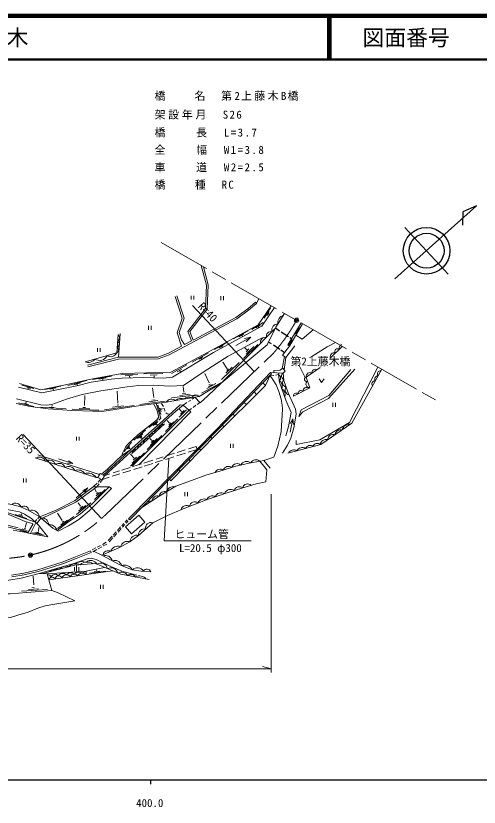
# Model space of a CAD drawing. Units: millimetres, scale not verified. Extents: x 40000 to 680000, y 20000 to 380000.
# Drawn here: x 437135 to 543374, y 198715 to 380000 of the extents above; entities that cross this region are included whole.
import ezdxf
from ezdxf.enums import TextEntityAlignment as Align

# ---------------------------------------------------------------- set-up
doc = ezdxf.new("R2010")
doc.units = ezdxf.units.MM
doc.header["$LTSCALE"] = 1000
doc.header["$PDMODE"] = 32
doc.header["$PDSIZE"] = 500
doc.linetypes.add('CHAIN', pattern=[18.5, 12, -1.5, 3.5, -1.5])
for name, color, linetype, lineweight in [('M-BGD', 7, 'Continuous', 13), ('M-BMK', 2, 'CHAIN', 13), ('M-BMK-SRVR', 3, 'Continuous', 25), ('M-STR-HTXT', 7, 'Continuous', 13), ('M-STR-STR1', 1, 'Continuous', 25), ('M-TTL', 2, 'Continuous', 140), ('M-TTL-BAND', 7, 'Continuous', 25), ('M-TTL-LINE', 7, 'Continuous', 50)]:
    doc.layers.add(name, color=color, linetype=linetype, lineweight=lineweight)
doc.layers.add('M-OTRS', color=6, linetype='Continuous')
doc.layers.add('M-TTL-TXT', color=7, linetype='Continuous')
doc.styles.add('ＭＳ ゴシック', font='')
doc.styles.get('ＭＳ ゴシック').set_extended_font_data('MS Gothic')

msp = doc.modelspace()

# ---------------------------------------------------------------- hatches: boundary and pattern name
at = {"layer": 'M-BGD'}
for points in [[(502290, 308464), (501939, 308642), (501125, 307301), (501474, 307073)], [(500700, 305754), (500330, 305989), (499521, 304655), (499857, 304318)]]:
    msp.add_hatch(color=256, dxfattribs=at).paths.add_polyline_path(points)

# ---------------------------------------------------------------- linework, layer by layer
for p, q in [((477315, 315879), (477315, 314982)), ((477938, 315879), (477938, 314982)), ((484120, 315795), (484120, 314898)), ((484743, 315795), (484743, 314898)), ((477677, 313662), (491807, 298514)), ((492302, 314090), (492055, 314404)), ((492302, 314090), (492821, 315230)), ((494080, 310765), (495539, 313093)), ((495233, 312237), (494668, 311356)), ((495093, 311730), (495287, 311608)), ((467542, 308952), (467542, 308055)), ((468165, 308952), (468165, 308055)), ((484635, 296203), (496612, 308342)), ((491255, 308159), (493810, 309741)), ((492152, 308548), (493194, 309168)), ((492731, 308757), (492833, 308565)), ((499857, 304318), (502877, 309465)), ((501939, 308642), (502290, 308464)), ((460643, 301773), (461055, 307245)), ((474134, 307349), (475100, 304303)), ((487057, 305997), (490417, 307862)), ((488278, 306491), (489433, 307139)), ((489002, 306784), (489121, 306570)), ((501125, 307301), (501474, 307073)), ((475821, 304683), (477439, 305535)), ((482695, 303551), (485468, 305090)), ((487549, 304453), (491023, 306371)), ((489361, 301514), (492613, 304734)), ((491023, 306371), (489547, 306044)), ((491023, 306371), (489960, 305296)), ((455854, 303889), (455854, 302992)), ((456477, 303889), (456477, 302992)), ((483795, 303974), (484681, 304494)), ((484369, 304189), (484484, 303991)), ((490101, 303482), (489671, 303912)), ((490531, 303712), (489939, 302990)), ((491721, 304261), (489946, 302522)), ((509219, 301604), (511928, 304277)), ((477594, 300688), (481227, 302738)), ((479075, 301311), (479997, 301872)), ((479658, 301495), (479786, 301309)), ((498240, 299184), (498712, 301971)), ((498657, 298904), (499079, 301711)), ((472801, 298087), (476339, 300026)), ((484310, 296657), (488329, 300554)), ((485566, 299128), (484631, 300670)), ((485310, 298109), (486731, 299529)), ((503488, 297147), (502158, 299717)), ((454732, 296667), (459107, 297489)), ((461205, 297769), (465131, 297946)), ((462234, 297563), (463897, 297678)), ((463234, 297483), (463275, 297084)), ((466524, 297951), (470870, 298053)), ((467954, 297692), (469524, 297748)), ((468824, 297526), (468828, 297119)), ((475194, 299091), (474151, 298456)), ((474770, 298705), (474931, 298434)), ((481459, 295937), (480459, 298087)), ((485927, 299112), (485485, 298738)), ((495435, 297673), (496284, 297622)), ((496670, 297660), (497351, 297830)), ((497411, 298215), (497351, 297830)), ((449034, 295338), (453390, 296423)), ((450423, 295470), (451948, 295906)), ((451210, 295571), (451287, 295280)), ((456159, 296753), (457867, 297096)), ((457062, 296809), (457117, 296525)), ((479688, 293541), (484143, 295956)), ((482959, 295744), (480896, 294616)), ((481348, 295112), (482196, 295569)), ((481798, 295636), (481362, 295433)), ((494402, 295286), (493783, 295943)), ((438533, 295410), (441237, 294631)), ((439672, 294906), (440531, 294651)), ((439980, 294701), (439890, 294482)), ((443752, 294372), (447485, 295151)), ((444916, 294444), (446411, 294772)), ((445733, 294494), (445777, 294186)), ((460499, 291230), (460373, 294020)), ((468746, 292541), (468472, 294791)), ((475648, 293768), (475489, 295058)), ((491784, 293847), (492307, 293216)), ((452860, 290714), (452944, 293003)), ((468312, 291919), (469116, 292025)), ((472821, 292464), (478718, 293211)), ((477092, 293296), (474709, 293024)), ((476114, 293588), (475320, 293485)), ((476716, 291636), (477224, 291979)), ((477563, 292208), (478196, 292635)), ((437758, 291356), (441273, 290521)), ((440049, 290939), (438957, 291267)), ((439427, 291263), (439535, 291553)), ((442840, 290361), (448672, 289969)), ((445954, 290270), (444841, 290378)), ((445422, 290469), (445472, 290843)), ((452477, 290299), (453100, 290287)), ((457433, 289716), (464293, 290725)), ((459274, 290314), (461835, 290669)), ((460359, 290781), (460789, 290847)), ((465567, 290957), (471390, 291732)), ((469689, 291844), (467633, 291573)), ((470365, 288637), (469667, 290799)), ((470427, 289329), (470159, 290157)), ((470530, 291189), (471016, 290534)), ((470643, 289904), (471005, 290070)), ((475535, 290839), (476358, 291395)), ((477761, 290294), (478432, 290778)), ((478688, 290962), (479296, 291400)), ((489483, 291436), (489992, 290929)), ((509814, 291321), (509814, 290424)), ((510437, 291321), (510437, 290424)), ((450038, 289925), (456197, 289682)), ((454122, 289972), (451636, 290056)), ((476844, 289633), (463815, 276869)), ((470552, 289783), (470458, 290027)), ((471203, 290048), (471334, 289413)), ((474610, 288088), (476292, 289739)), ((475763, 289558), (474909, 288723)), ((475283, 289384), (475104, 289180)), ((476844, 289633), (477419, 290047)), ((486937, 288768), (487340, 288309)), ((469698, 287193), (467605, 285669)), ((469608, 286900), (468655, 286171)), ((469446, 286568), (469193, 286331)), ((471473, 284790), (474305, 287669)), ((472360, 286666), (471820, 287268)), ((472771, 286757), (472181, 286242)), ((473357, 287015), (472256, 285856)), ((500010, 284638), (500655, 287653)), ((500655, 287653), (500010, 286573)), ((500655, 287653), (500801, 286404)), ((464213, 282761), (466849, 285103)), ((469429, 286360), (469545, 286203)), ((484510, 286224), (484860, 285858)), ((438788, 284076), (456754, 264816)), ((451028, 283590), (451028, 282693)), ((451651, 283590), (451651, 282693)), ((466018, 283719), (465536, 283274)), ((465854, 283426), (466081, 283179)), ((467259, 280636), (470615, 283879)), ((468269, 282798), (467870, 283209)), ((469534, 283153), (467932, 281545)), ((481839, 283473), (482163, 283163)), ((461992, 280169), (463665, 282328)), ((463193, 281376), (462695, 280786)), ((463213, 281094), (463008, 280878)), ((468493, 282704), (468225, 282499)), ((468811, 282773), (468250, 282150)), ((476757, 280798), (478465, 281340)), ((478465, 281340), (478704, 280682)), ((486326, 281924), (486326, 281026)), ((486949, 281924), (486949, 281026)), ((456350, 274959), (442176, 279461)), ((463185, 280919), (463454, 280717)), ((464258, 278689), (463423, 279604)), ((463454, 276872), (466623, 279863)), ((471496, 279130), (473530, 279775)), ((474065, 279212), (476004, 279826)), ((474158, 279974), (475959, 280545)), ((476667, 280037), (478704, 280682)), ((479238, 280821), (479580, 280514)), ((446915, 278529), (450238, 277408)), ((450238, 277408), (449017, 277555)), ((450238, 277408), (449177, 278030)), ((465579, 279150), (463835, 277554)), ((463976, 276746), (465969, 277378)), ((464813, 278888), (464059, 278202)), ((466493, 277544), (468562, 278200)), ((466586, 276841), (468539, 277460)), ((469098, 277637), (470788, 278173)), ((469334, 278445), (470885, 278937)), ((471490, 278395), (473373, 278992)), ((476842, 278380), (477138, 278010)), ((459432, 275306), (460930, 275781)), ((461424, 275937), (463384, 276559)), ((461667, 275281), (463519, 275868)), ((464164, 276073), (466103, 276688)), ((474475, 275967), (474835, 275647)), ((438909, 274009), (438909, 273111)), ((439532, 274009), (439532, 273111)), ((456001, 273177), (456622, 273916)), ((456440, 273067), (457015, 273806)), ((457015, 273806), (458554, 274294)), ((457375, 274654), (458711, 275077)), ((459260, 274518), (461001, 275070)), ((454841, 272119), (455778, 272923)), ((455702, 272117), (456226, 272791)), ((450938, 269587), (453611, 271877)), ((453611, 271877), (452515, 271272)), ((453611, 271877), (452845, 270886)), ((455144, 269209), (457627, 271456)), ((455652, 270901), (455266, 271537)), ((456525, 270883), (455521, 270004)), ((456020, 270839), (455602, 270478)), ((475893, 270852), (475893, 269954)), ((476516, 270852), (476516, 269954)), ((451012, 265784), (454340, 268439)), ((451957, 267639), (451406, 268462)), ((453153, 267822), (451517, 266551)), ((452517, 267656), (451848, 267128)), ((437011, 265794), (439640, 264859)), ((438755, 265358), (437833, 265731)), ((438397, 265697), (438538, 265988)), ((441929, 263698), (442910, 264996)), ((442170, 264806), (442550, 265310)), ((447784, 264374), (446684, 266031)), ((446709, 262554), (450433, 265297)), ((462990, 264763), (463252, 264573)), ((433765, 263696), (437672, 262677)), ((439308, 262746), (439588, 263817)), ((440468, 261408), (441760, 263854)), ((441525, 264073), (441965, 264581)), ((448984, 264484), (447470, 263381)), ((448129, 264266), (447751, 263975)), ((460447, 262131), (461169, 262925)), ((461409, 263189), (461887, 263716)), ((461596, 262849), (462127, 263434)), ((462170, 264027), (462656, 264562)), ((462420, 263757), (462923, 264310)), ((438012, 262484), (439844, 261724)), ((439725, 262035), (438629, 262447)), ((439433, 262453), (439077, 262577)), ((440959, 261526), (443626, 261034)), ((442972, 261358), (441501, 261638)), ((442442, 261675), (441987, 261744)), ((442299, 261894), (442423, 262766)), ((459434, 261017), (460142, 261795)), ((459625, 260681), (460297, 261421)), ((460594, 261747), (461322, 262548)), ((456989, 258911), (457887, 259398)), ((458303, 259772), (459203, 260762)), ((458569, 259519), (459367, 260397)), ((454655, 257645), (455511, 258110)), ((454767, 257239), (455716, 257754)), ((455822, 258278), (456582, 258690)), ((455998, 257906), (456894, 258392)), ((457186, 258550), (457999, 258991)), ((454263, 257414), (454382, 257079)), ((456890, 256419), (454949, 257338)), ((451063, 252769), (451063, 254091)), ((444685, 250817), (459331, 252858)), ((450552, 253666), (450552, 252769)), ((451574, 253666), (451574, 252769)), ((453273, 252014), (453230, 252811)), ((454042, 252285), (457790, 252811)), ((456428, 252803), (455109, 252618)), ((455685, 252820), (455591, 253194)), ((441261, 249615), (441131, 251609)), ((438471, 248202), (444425, 248604)), ((442322, 248707), (440032, 248576)), ((440808, 248988), (441378, 249016)), ((456576, 249619), (456576, 248722)), ((457199, 249619), (457199, 248722))]:
    msp.add_line(p, q, dxfattribs=at)
for points in [[(477439, 305535), (476595, 307716), (480595, 312940), (480845, 318305), (479658, 322775)], [(477795, 305723), (477049, 307651), (480988, 312796), (481248, 318348), (480146, 322496)], [(474134, 307349), (475277, 310744), (473690, 315736)], [(474589, 307447), (475697, 310740), (474071, 315857)], [(453685, 299593), (460695, 301374), (469766, 301437), (472303, 302376), (487823, 310557), (490521, 312572), (492302, 314090)], [(477795, 305723), (487604, 310893), (490336, 312900), (492055, 314404)], [(437193, 291157), (440403, 290498), (444553, 289952), (449965, 289601), (454774, 289405), (457396, 289447), (465723, 290709), (471626, 291522), (479154, 292798), (484198, 295840), (494787, 304634), (496784, 308693), (498760, 311826)], [(437786, 294921), (443107, 293618), (451147, 295204), (454419, 296087), (458961, 296760), (461541, 296971), (466490, 297111), (470920, 296999), (473079, 297251), (482493, 302862), (493534, 308898), (496430, 313161)], [(438010, 295775), (442833, 294331), (448511, 295492), (454315, 296795), (461528, 298078), (472674, 298331), (482075, 303420), (492668, 309221), (495664, 313600)], [(499857, 304318), (499521, 304655), (502551, 309652)], [(453064, 300761), (460284, 302766), (460606, 307028)], [(475821, 304683), (475088, 305786), (474589, 307447)], [(501331, 306830), (502787, 305929), (505275, 308091)], [(493942, 306292), (492999, 305964), (485834, 302038), (480283, 298530), (475563, 295282), (472413, 295160), (468637, 295389), (465237, 295284), (462657, 295046), (456608, 294085), (452360, 293286), (448721, 292172), (445405, 290985), (444190, 290779), (442900, 290885), (437267, 292256)], [(504464, 301644), (504970, 301991), (508482, 304157), (510396, 305155)], [(453586, 299981), (460643, 301773), (469693, 301836), (472140, 302742), (475100, 304303)], [(501091, 304403), (499079, 301711), (498287, 302272), (499857, 304318)], [(495537, 298304), (498394, 298168), (498857, 298622), (498388, 299283), (497715, 298834), (496257, 298778), (496258, 298270)], [(500773, 292893), (504559, 294809), (503706, 297211), (506944, 299420)], [(501420, 282678), (501406, 281781), (506859, 282861), (513627, 286814), (520174, 299550)], [(462990, 264763), (483288, 285353), (495537, 298304)], [(463252, 264573), (472382, 273834), (483476, 285141), (495760, 298014), (495537, 298304)], [(495435, 297673), (494402, 295286), (482991, 284012), (472704, 273461), (472382, 273834)], [(495375, 297534), (495729, 297142), (496173, 296559), (496850, 295459), (497443, 293935), (497951, 292157), (498205, 290802), (498290, 289871), (497951, 284791), (497189, 281404), (496256, 278867), (493972, 278102)], [(499033, 283765), (499643, 285920), (500295, 289159), (499012, 291977), (498024, 294795), (497575, 296078), (497351, 297830)], [(498310, 279837), (499424, 281646), (500202, 283265), (500854, 285578), (501296, 287864), (501380, 288845), (501268, 289854), (499572, 293668), (498618, 296458), (498394, 298168)], [(499536, 279816), (507085, 281835), (514165, 286657), (521033, 299057)], [(514829, 299036), (508835, 292348), (502926, 289299), (502014, 288233), (502533, 289734), (508870, 293000), (513963, 298973)], [(484198, 295840), (481191, 292930), (479369, 291318), (478196, 292635)], [(506665, 296826), (507232, 295985), (507842, 296826)], [(457138, 274783), (460987, 278255), (463749, 280877), (467605, 284424), (470184, 286639), (474786, 290900), (475535, 290839)], [(457533, 274704), (463434, 280011), (473801, 289454), (475535, 290839)], [(461430, 279238), (461669, 279985), (462272, 281163), (462847, 281892), (465076, 284009), (467529, 285944), (469394, 287360), (469913, 288089), (469506, 289533), (468767, 291128)], [(465309, 277169), (477264, 289246), (475535, 290839)], [(469930, 287402), (470388, 287841), (469310, 291203)], [(471562, 289035), (471841, 288856), (472342, 288728)], [(475046, 289454), (474610, 289957), (474640, 289922)], [(463727, 279748), (466489, 282178), (471213, 286496)], [(466276, 284275), (465017, 283147), (465062, 283187)], [(456759, 274990), (458164, 276158), (460211, 278121), (461262, 279116), (462342, 279901), (463237, 280391)], [(455974, 274270), (455572, 274248), (441567, 278746)], [(465830, 267188), (470027, 269982), (473854, 272253), (477387, 273578), (480731, 274735), (484706, 275934), (487292, 276733), (490615, 277532), (493972, 278102)], [(468534, 263881), (471946, 265524), (475542, 267059), (481220, 269288), (485805, 270823), (489169, 271854), (492261, 272779), (494427, 273263), (494658, 276018), (493091, 277952)], [(493972, 278102), (494690, 277310), (495428, 276385)], [(446872, 261908), (445654, 262602), (442520, 265336), (439976, 266745), (438230, 267502), (436190, 268070), (434045, 268406), (430050, 270551), (426908, 273289)], [(454841, 272119), (450574, 268862), (446378, 266781), (442660, 265213)], [(455702, 272117), (450907, 268557), (443122, 264810)], [(446579, 262075), (449004, 263912), (451948, 265940), (454633, 268242), (458561, 272109)], [(459110, 271681), (458561, 272109), (454841, 272119)], [(444499, 260658), (442303, 263350), (440704, 264836), (439092, 265846), (437999, 266364), (436281, 266673), (434487, 267037), (433071, 267556), (431613, 268215), (430365, 268986), (429411, 269631), (428374, 270108), (427364, 270360), (425202, 265905), (426534, 266536), (428076, 266915), (429702, 267027), (430473, 267069), (432450, 266915), (434932, 266326), (441611, 263993)], [(446872, 261908), (449242, 263156), (451597, 264600), (453950, 266626), (459110, 271681)], [(444499, 260658), (440058, 261484), (437692, 262336), (433591, 263282), (430752, 263472), (428796, 263251), (426097, 262073), (424639, 261793), (423588, 261779), (424976, 265256), (426420, 266027), (428116, 266517), (430023, 266651), (432462, 266503), (434965, 265957), (439276, 264190), (441092, 263636), (439924, 261532)], [(456890, 256419), (460781, 258161), (463290, 259506), (465295, 260964), (468534, 263881)], [(436523, 262137), (439924, 261532)], [(436150, 251854), (438968, 252344), (442150, 253116), (445095, 254013), (447955, 254924), (450857, 256032), (454263, 257414)], [(436215, 251492), (439057, 251978), (442244, 252707), (445207, 253641), (448057, 254557), (451001, 255679), (454382, 257079)], [(464871, 251839), (461422, 252744), (458373, 254047), (455576, 255456), (454440, 255772), (453704, 255709), (450419, 254557), (442524, 252281)], [(468071, 252647), (465905, 252815), (463830, 253110), (460984, 254203), (456890, 256419)], [(467731, 250835), (461233, 252055), (455407, 254515), (450633, 254179), (443358, 252211)], [(427265, 250624), (427282, 248707), (431724, 247569), (435874, 247555), (445407, 248354), (444300, 252132), (442524, 252281)], [(427265, 250624), (430332, 250459), (433150, 250586), (435506, 250754), (438366, 251195), (442524, 252281)], [(444300, 252132), (453230, 252811), (457439, 253657)], [(428609, 242711), (431006, 242655), (433138, 242386), (434493, 242124), (435924, 242152), (437634, 242694), (439933, 243414), (442148, 244293), (443896, 244872), (445635, 245134), (450691, 246022), (446878, 247779), (445407, 248354)]]:
    msp.add_lwpolyline(points, dxfattribs=at)
for points in [[(456457, 275155), (457454, 274611), (456971, 273726), (455974, 274270)], [(462251, 262914), (465372, 265615), (466750, 264022), (463628, 261321)]]:
    msp.add_lwpolyline(points, close=True, dxfattribs=at)
for centre, radius, start, end in [((498935, 309753), 1723, 104.45693, 191.08555), ((497219, 308051), 1372, 88.94604, 197.72597), ((460033, 306233), 870, 301.7507, 49.59603), ((495649, 306591), 1075, 75.78805, 194.98278), ((459927, 304818), 879, 301.16593, 50.1808), ((494309, 305287), 1069, 73.63497, 197.13587), ((512189, 303796), 951, 109.58816, 191.07219), ((458874, 303508), 1593, 238.80319, 332.23355), ((459874, 303451), 798, 300.90296, 50.44377), ((510082, 301976), 848, 68.35659, 200.8709), ((510887, 303127), 611, 52.88497, 216.34251), ((453803, 302426), 1822, 246.06071, 324.97604), ((456335, 302977), 1905, 236.92066, 334.11609), ((497007, 297052), 851, 308.47111, 66.11728), ((498975, 297472), 907, 129.85068, 245.09244), ((504564, 297419), 835, 56.23861, 192.33515), ((505795, 298253), 780, 58.18474, 190.38901), ((520249, 296766), 808, 92.67048, 209.36943), ((520674, 298015), 639, 78.37302, 223.66689), ((496977, 295251), 1265, 330.73478, 63.79958), ((499236, 295955), 946, 132.77662, 262.39623), ((503776, 296750), 491, 93.28638, 299.8278), ((504494, 295639), 832, 124.66805, 274.42761), ((519475, 295652), 721, 84.47681, 217.5631), ((497291, 293215), 1622, 337.77546, 60.8808), ((500069, 294296), 1200, 143.04198, 257.70466), ((502507, 293491), 662, 49.02731, 184.66728), ((503838, 293966), 898, 55.2573, 178.43729), ((472845, 290741), 1448, 51.86802, 147.36792), ((475024, 290492), 1891, 66.43984, 132.7961), ((476822, 291166), 1486, 64.70709, 134.52885), ((478423, 291961), 1111, 48.83225, 150.40369), ((501447, 292895), 674, 53.57027, 180.12431), ((513764, 284587), 1909, 85.33107, 163.19338), ((469946, 284394), 1045, 87.49612, 180.57355), ((470999, 285392), 1008, 84.12842, 177.39317), ((511624, 283839), 1337, 76.48152, 172.04293), ((467706, 281777), 1469, 91.93949, 172.54881), ((468880, 283157), 1227, 88.99036, 175.86093), ((508283, 281596), 1368, 73.8264, 171.73365), ((509859, 282912), 1195, 68.40236, 180.12209), ((466246, 280639), 1328, 89.84478, 172.84203), ((502824, 279648), 1465, 58.63669, 151.30559), ((504648, 280403), 1171, 55.0036, 154.93869), ((506257, 281081), 979, 46.64063, 163.30166), ((464953, 279566), 1240, 91.15151, 171.5353), ((500839, 279274), 1285, 57.0098, 152.93249), ((442593, 277551), 1370, 19.15084, 119.98504), ((444730, 276635), 1605, 22.74259, 121.6481), ((447028, 275923), 1564, 22.8398, 121.55089), ((487854, 276195), 1225, 45.77926, 163.49788), ((490098, 276328), 1578, 53.88288, 151.79694), ((492188, 277019), 1298, 45.95362, 153.3281), ((449254, 275181), 1561, 24.16939, 120.2213), ((451393, 274184), 1785, 30.78127, 113.60942), ((483990, 274918), 1242, 54.8042, 158.76109), ((485930, 275470), 1309, 55.08941, 159.24693), ((453732, 273062), 2189, 32.79954, 111.59115), ((473250, 270504), 1637, 77.61909, 163.75125), ((488398, 270922), 1209, 50.3855, 163.66891), ((490273, 271666), 1120, 43.00317, 170.32379), ((471256, 269792), 1244, 70.1758, 171.19455), ((484255, 269253), 1504, 60.03943, 156.98809), ((486396, 270043), 1482, 55.38545, 159.73823), ((437046, 266981), 1385, 19.81306, 128.17228), ((468458, 266601), 2263, 92.88824, 154.42523), ((469688, 268667), 1358, 75.5399, 171.77356), ((478163, 267464), 1198, 50.42015, 172.44905), ((480256, 267921), 1409, 62.20295, 160.66626), ((482183, 268658), 1368, 59.81336, 158.14417), ((439026, 266506), 1162, 6.15304, 125.65963), ((440775, 264912), 1819, 12.63726, 109.06435), ((476282, 266459), 1354, 59.21127, 164.61816), ((443241, 263565), 1380, 357.43748, 100.35422), ((444642, 261477), 2027, 17.1686, 90.62024), ((468145, 262661), 1280, 72.29629, 191.70553), ((466552, 261174), 1274, 74.54249, 189.45933), ((462736, 257999), 1607, 69.80627, 166.60419), ((464887, 259418), 1599, 75.21705, 176.8377), ((458250, 256330), 1141, 58.01189, 170.2288), ((460516, 256748), 1751, 67.96541, 161.69661), ((457658, 254763), 1631, 13.55841, 109.60631), ((448753, 251623), 2282, 75.12157, 135.1427), ((450924, 252248), 2239, 64.42238, 135.08703), ((452241, 252436), 2540, 71.43868, 126.46595), ((453479, 252526), 2357, 55.69104, 132.37256), ((454318, 253648), 1593, 27.22147, 129.55531), ((456602, 253054), 1582, 10.96379, 123.23951), ((459822, 253631), 1620, 14.9126, 110.90141), ((462072, 252181), 1988, 27.83561, 110.1272), ((446789, 249440), 3809, 84.77634, 125.48793), ((446122, 251103), 962, 38.42399, 163.39267), ((447903, 251088), 1196, 45.11359, 149.16359), ((449686, 251303), 1132, 45.77748, 146.09035), ((450500, 251223), 892, 34.58929, 161.27755), ((451553, 251111), 1472, 55.6978, 136.99177), ((452387, 250916), 1411, 51.08566, 144.78118), ((453409, 251125), 1580, 96.26714, 130.52107), ((458917, 251845), 1691, 17.43428, 116.76902), ((461338, 250753), 1791, 34.0752, 116.81769), ((463582, 250929), 1124, 26.20078, 132.53752), ((464974, 251840), 1709, 33.22585, 132.02173), ((467209, 252351), 911, 18.96309, 152.15442), ((444529, 251251), 683, 10.70966, 104.01546), ((445444, 250637), 780, 29.19519, 166.67165), ((446938, 250877), 826, 25.62575, 170.24109), ((448753, 250766), 1169, 39.49148, 156.37536), ((465566, 249852), 1851, 36.91552, 121.82278)]:
    msp.add_arc(centre, radius, start, end, dxfattribs=at)
at = {"layer": 'M-BMK'}
for p, q in [((470457, 328050), (533684, 291805)), ((457648, 265647), (496274, 302811))]:
    msp.add_line(p, q, dxfattribs=at)
for centre, radius, start, end in [((462809, 331872), 44322, 319.02873, 330.80674), ((432830, 291440), 35794, 223.32429, 313.89527)]:
    msp.add_arc(centre, radius, start, end, dxfattribs=at)
at = {"layer": 'M-BMK-SRVR'}
for p, q in [((524072, 319781), (542751, 336500)), ((542751, 336500), (539603, 335099)), ((539603, 335099), (539579, 332049)), ((526347, 331544), (536277, 320828))]:
    msp.add_line(p, q, dxfattribs=at)
for radius in [5351, 4000]:
    msp.add_circle((531312, 326180), radius, dxfattribs=at)
at = {"layer": 'M-BMK-SRVR', "lineweight": 13}
for centre in [(501501, 310254), (440470, 256471)]:
    msp.add_circle(centre, 500, dxfattribs=at)
at = {"layer": 'M-BMK-SRVR'}
for p in [(501501, 310254), (440470, 256471)]:
    msp.add_point(p, dxfattribs=at)
at = {"layer": 'M-OTRS'}
msp.add_point((501501, 310254), dxfattribs=at)
at = {"layer": 'M-STR-HTXT'}
for p, q in [((472186, 278616), (471128, 259705)), ((495717, 270438), (495717, 229574)), ((471128, 259705), (491128, 259705)), ((232616, 230435), (495717, 230435)), ((495717, 230435), (493717, 230935))]:
    msp.add_line(p, q, dxfattribs=at)
at = {"layer": 'M-STR-STR1'}
for p, q in [((497623, 307778), (496650, 308420)), ((499626, 306454), (497973, 307547)), ((495734, 304835), (495096, 305263)), ((500330, 305989), (499948, 306242)), ((497635, 303561), (496190, 304529)), ((498719, 302834), (497877, 303399))]:
    msp.add_line(p, q, dxfattribs=at)
at = {"layer": 'M-TTL'}
msp.add_line((680000, 380000), (40000, 380000), dxfattribs=at)
at = {"layer": 'M-TTL-BAND'}
for p, q in [((40000, 205000), (579000, 205000)), ((468000, 205000), (468000, 204000))]:
    msp.add_line(p, q, dxfattribs=at)
at = {"layer": 'M-TTL-LINE'}
for p, q in [((508747, 380000), (508747, 370000)), ((509247, 380000), (509247, 370000)), ((40000, 370000), (680000, 370000))]:
    msp.add_line(p, q, dxfattribs=at)

# ---------------------------------------------------------------- texts
at = {"layer": 'M-BGD', "style": 'ＭＳ ゴシック'}
for s, p in [('R=40', (478388, 312957)), ('R=35', (436615, 282728))]:
    msp.add_text(s, height=1833, rotation=313.008, dxfattribs=at).set_placement(p, align=Align.BOTTOM_LEFT)
msp.add_text('第2上藤木橋', height=1833, dxfattribs=at).set_placement((500116, 299360), align=Align.BOTTOM_LEFT)
at = {"layer": 'M-STR-HTXT', "style": 'ＭＳ ゴシック'}
for s, p in [('ヒューム管', (473487, 259781)), ('L=20.5 φ300', (474569, 256614))]:
    msp.add_text(s, height=1833, dxfattribs=at).set_placement(p, align=Align.BOTTOM_LEFT)
at = {"layer": 'M-STR-HTXT', "char_height": 1833, "attachment_point": 7, "style": 'ＭＳ ゴシック'}
for s, insert in [('\\T1.22;橋\u3000\u3000名\u3000第2上藤木B橋', (468950, 360535)), ('\\T1.25;架設年月\u3000S26', (468950, 356239)), ('\\T1.27;橋\u3000\u3000長\u3000L=3.7', (468950, 352141)), ('\\T1.27;全\u3000\u3000幅\u3000W1=3.8', (468950, 348161)), ('\\T1.27;車\u3000\u3000道\u3000W2=2.5', (468950, 344181)), ('\\T1.23;橋\u3000\u3000種\u3000RC', (468950, 340201))]:
    msp.add_mtext(s, dxfattribs=dict(at, insert=insert))
at = {"layer": 'M-TTL-BAND', "style": 'ＭＳ ゴシック'}
msp.add_text('400.0', height=1833, dxfattribs=at).set_placement((467844, 198195), align=Align.BOTTOM_CENTER)
at = {"layer": 'M-TTL-TXT', "style": 'ＭＳ ゴシック'}
msp.add_text('山口市徳地藤木', height=3666, dxfattribs=at).set_placement((405024, 375000), align=Align.MIDDLE_LEFT)
msp.add_text('図面番号', height=3666, dxfattribs=at).set_placement((526622, 375000), align=Align.MIDDLE_CENTER)

doc.saveas('drawing.dxf')
